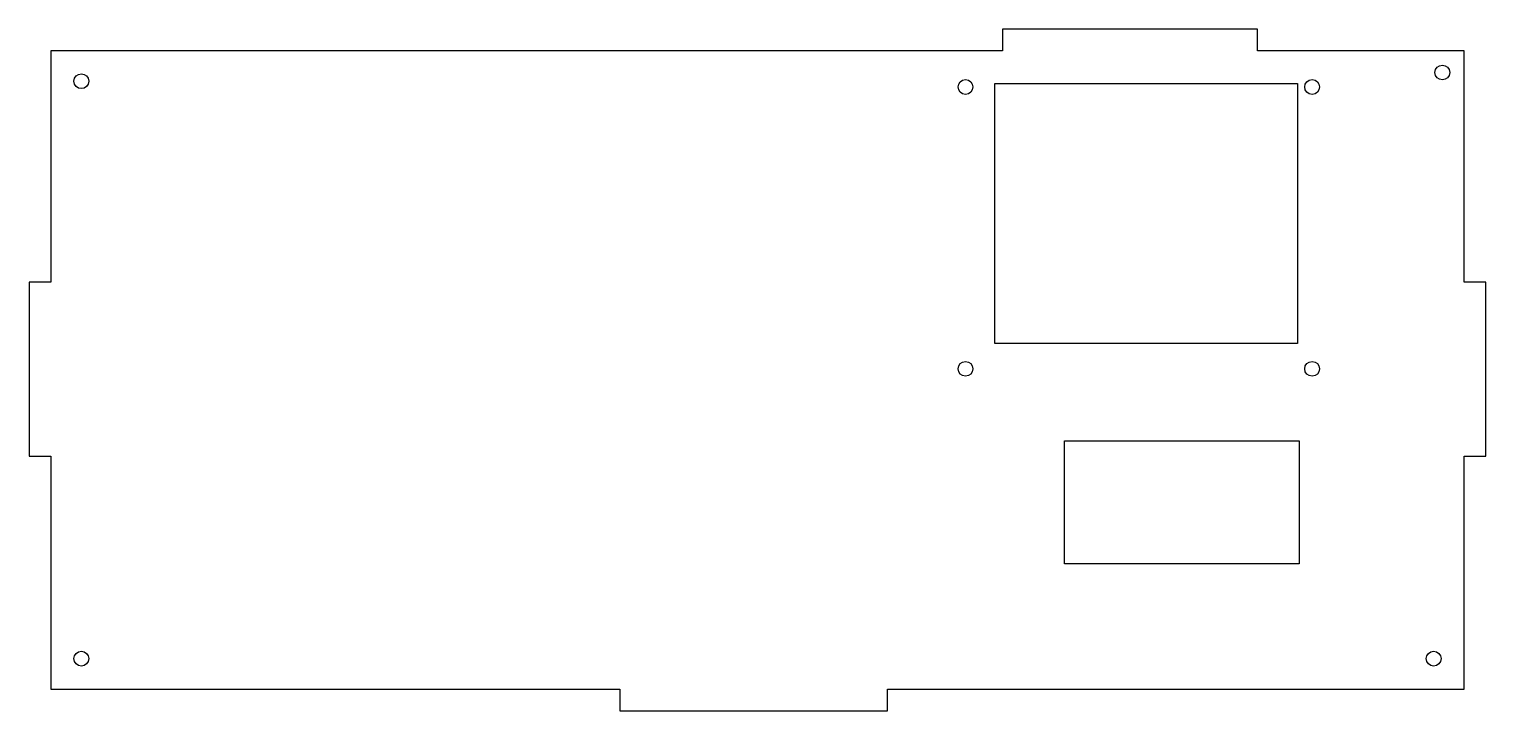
# Model space of a CAD drawing. Header units: millimetres. Extents: x -330 to 5, y -151 to 5.
import ezdxf

# ---------------------------------------------------------------- set-up
doc = ezdxf.new("R2010")
doc.units = ezdxf.units.MM
doc.layers.get('0').update_dxf_attribs({"linetype": 'CONTINUOUS'})

msp = doc.modelspace()

# ---------------------------------------------------------------- linework, layer by layer
for points in [[(-106.58, 0.34), (-325.21, 0.34), (-325.21, -52.77), (-330.21, -52.77), (-330.21, -92.77), (-325.21, -92.77), (-325.21, -146.32), (-194.46, -146.32), (-194.46, -151.32), (-132.96, -151.32), (-132.96, -146.32), (-0.48, -146.31), (-0.48, -92.77), (4.52, -92.77), (4.52, -52.77), (-0.48, -52.77), (-0.48, 0.34), (-47.92, 0.34), (-47.92, 5.34), (-106.58, 5.34)], [(-38.74, -66.87), (-108.29, -66.87), (-108.29, -7.15), (-38.74, -7.15)], [(-38.38, -89.26), (-38.38, -117.53), (-92.32, -117.53), (-92.32, -89.26)]]:
    msp.add_lwpolyline(points, close=True)
for centre in [(-5.48, -4.62), (-318.21, -6.62), (-115.05, -7.95), (-35.4, -7.95), (-115.05, -72.72), (-35.4, -72.72), (-318.21, -139.32), (-7.48, -139.31)]:
    msp.add_circle(centre, 1.7)

doc.saveas('drawing.dxf')
